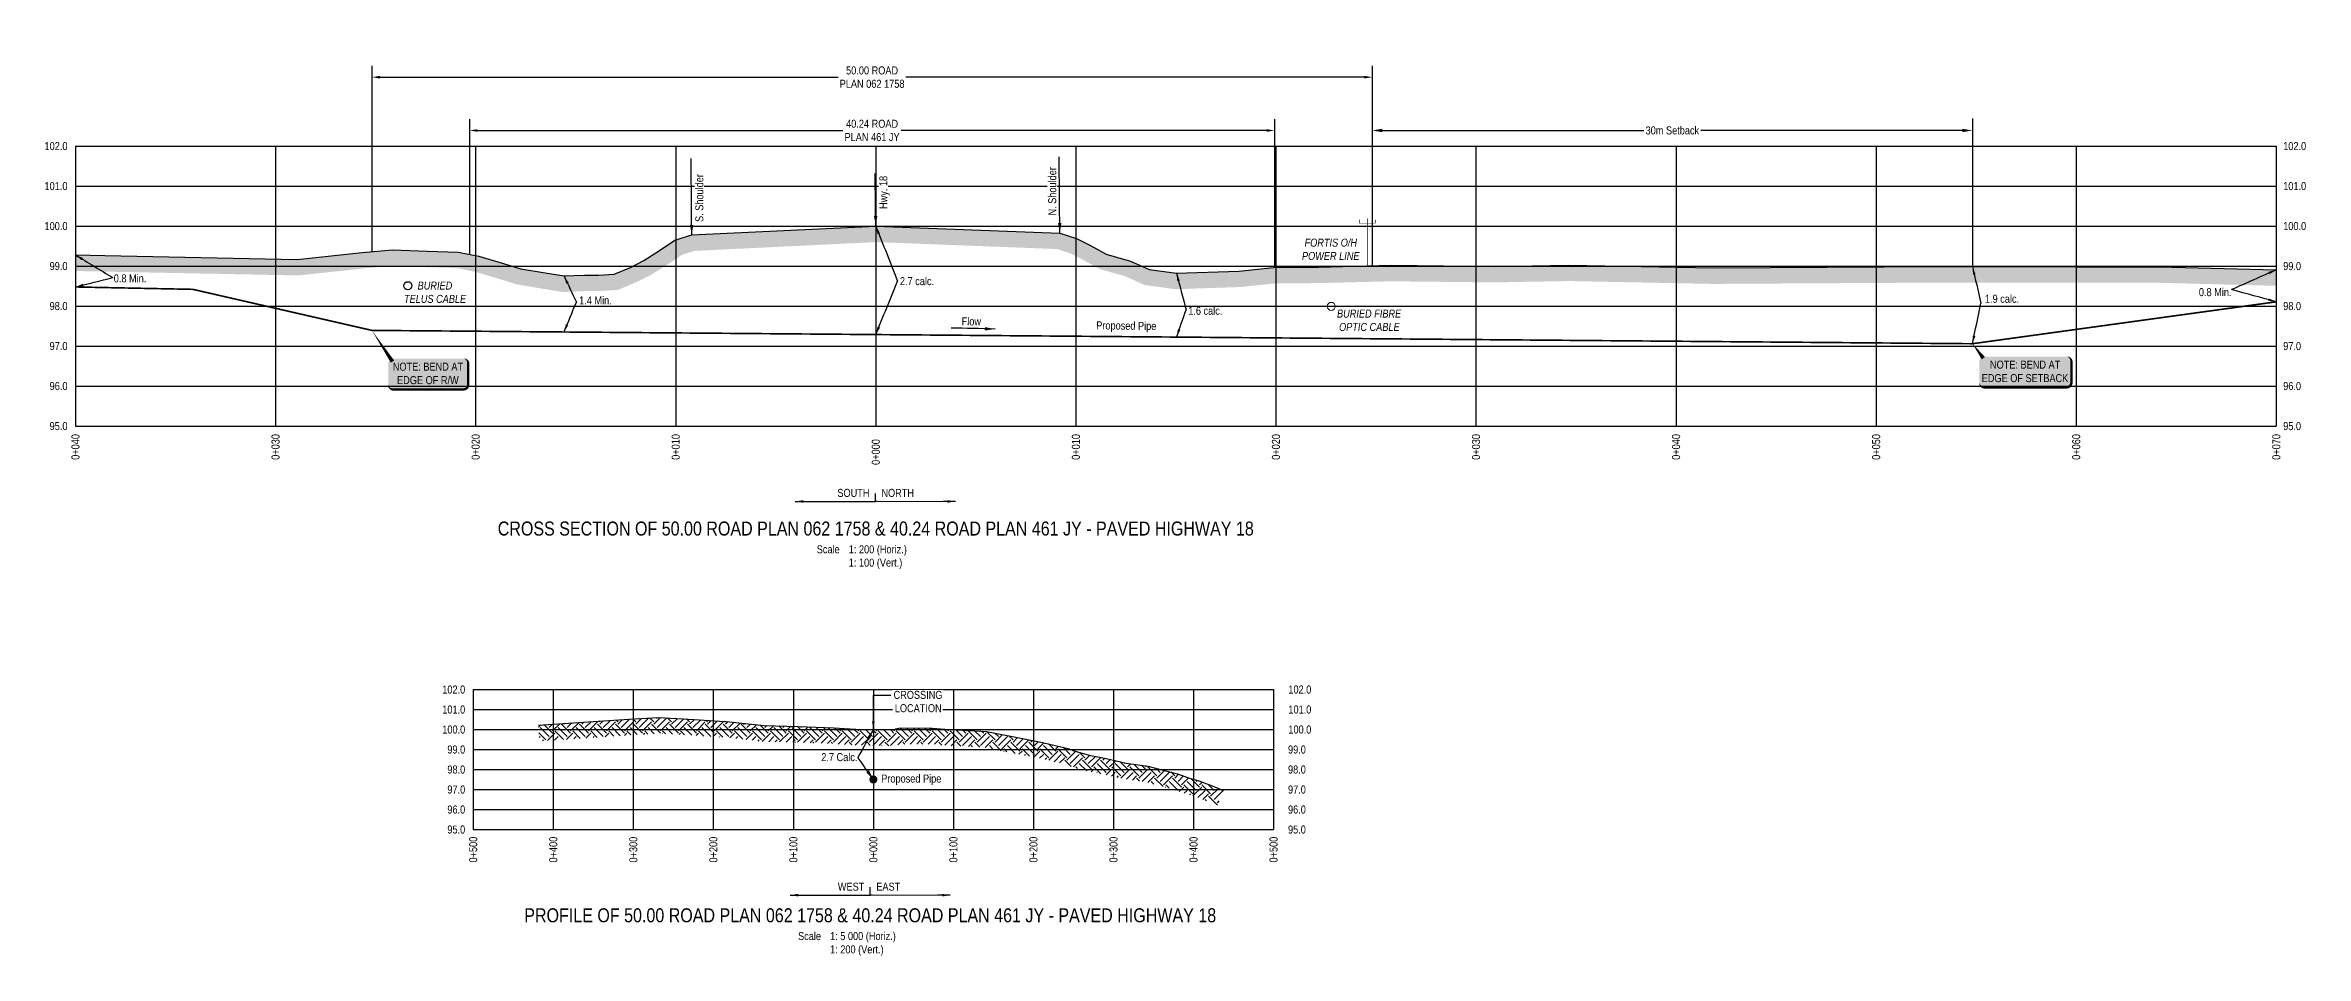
# Model space of a CAD drawing. Extents: x 57693 to 70573, y 5994359 to 6008381.
# Drawn here: x 67750 to 70573, y 5994980 to 5996117 of the extents above; entities that cross this region are included whole.
import ezdxf
from ezdxf.enums import TextEntityAlignment as Align

# ---------------------------------------------------------------- set-up
doc = ezdxf.new("R2010")
doc.units = 0
doc.header["$LTSCALE"] = 5
doc.header["$PDSIZE"] = -3
doc.linetypes.add('COOP2', pattern=[10, 5, -1, 0, -1, 0, -1, 0, -1, 0, -1])
doc.linetypes.add('foc-TOPO', pattern=[1, 0.2, -0.8])
doc.layers.get('Defpoints').update_dxf_attribs({"color": 9})
doc.layers.add('AS-FIBRE-OPTIC', color=7, linetype='foc-FIBREOP', lineweight=9, true_color=0xff9c38)
for name, color, linetype in [('AS-POWER-T', 104, 'Continuous'), ('AS-TELEPHONE', 224, 'foc-TEL'), ('AS-TELEPHONE-T', 224, 'Continuous'), ('CG-NOTES', 7, 'Continuous'), ('DETAIL-T', 7, 'Continuous'), ('L-BD', 7, 'Continuous'), ('L-DETAIL-T', 3, 'Continuous'), ('L-L1', 1, 'Continuous'), ('L-MON', 1, 'Continuous'), ('L-TITLEDB', 4, 'Continuous'), ('P-APEX RECON-URBAN', 30, 'COOP2'), ('P-CROSSINGS-GRID', 8, 'Continuous'), ('P-CROSSINGS-GROUND', 48, 'foc-TOPO'), ('P-CROSSINGS-LINE', 3, 'Continuous'), ('S-T7', 7, 'Continuous')]:
    doc.layers.add(name, color=color, linetype=linetype)
doc.styles.add('1.8', font='ARIALN.TTF', dxfattribs={"height": 2})
doc.styles.add('140', font='ARIALN.TTF', dxfattribs={"height": 15})
doc.styles.add('80', font='ARIALN.TTF', dxfattribs={"height": 10})
doc.styles.add('80CG', font='ARIALN.TTF', dxfattribs={"height": 10})
doc.styles.add('80L', font='ARIALN.TTF', dxfattribs={"height": 10})
doc.styles.add('foc-LtypeFont', font='ARIALN.TTF', dxfattribs={"height": 7.35})
doc.linetypes.add('foc-FIBREOP', pattern='A,10,-1,["FO",foc-LtypeFont,S=0.2,R=0,X=-0.5,Y=-0.75],-2.75', length=13.75)
doc.linetypes.add('foc-TEL', pattern='A,2,-1,["T",foc-LtypeFont,S=0.2,R=0,X=-0.425,Y=-0.75],-1.24,8', length=12.24)
doc.dimstyles.new('COMPASS', dxfattribs={"dimscale": 5, "dimtxt": 10, "dimasz": 2.5, "dimexe": 0.2, "dimexo": 0.0625, "dimgap": 0.5, "dimtad": 0, "dimtih": 1, "dimtoh": 1, "dimzin": 0, "dimdsep": 46, "dimtxsty": '80', "dimcen": 0.1, "dimse1": 1, "dimse2": 1, "dimclrd": 256, "dimclrt": 256, "dimaunit": 1, "dimadec": 4, "dimazin": 0, "dimtfac": 0.06, "dimtofl": 0, "dimtmove": 0, "dimatfit": 1, "dimfxl": 0.2, "dimtolj": 1, "dimtzin": 0, "dimlwd": -1, "dimarcsym": 0})
doc.dimstyles.new('Compass 5 000', dxfattribs={"dimscale": 5, "dimtxt": 9, "dimasz": 2, "dimexe": 0.2, "dimexo": 0.0625, "dimgap": 0.5, "dimtad": 0, "dimtih": 1, "dimtoh": 1, "dimzin": 0, "dimdsep": 46, "dimtxsty": '80CG', "dimcen": 0.1, "dimse1": 1, "dimse2": 1, "dimclrd": 256, "dimclrt": 256, "dimaunit": 1, "dimadec": 4, "dimazin": 0, "dimtfac": 0.06, "dimtofl": 0, "dimtmove": 0, "dimatfit": 1, "dimfxl": 0.2, "dimtolj": 1, "dimtzin": 0, "dimlwd": -1, "dimarcsym": 0})

# ---------------------------------------------------------------- blocks, each defined once
blk = doc.blocks.new('*D2397')
at = {"layer": 'Defpoints', "color": 0, "transparency": 16777216}
for p in [(69407.2, 5995998.5), (70156.6, 5996010.9), (70156.6, 5995998.5)]:
    blk.add_point(p, dxfattribs=at)
at = {"layer": 'L-L1', "transparency": 16777216}
for p, q in [((69419.7, 5996010.9), (69746.2, 5996010.9)), ((70144.1, 5996010.9), (69817.6, 5996010.9))]:
    blk.add_line(p, q, dxfattribs=at)
for points in [[(69419.7, 5996013), (69419.7, 5996008.8), (69407.2, 5996010.9)], [(70144.1, 5996013), (70144.1, 5996008.8), (70156.6, 5996010.9)]]:
    blk.add_solid(points, dxfattribs=at)
at = {"layer": 'L-L1', "transparency": 16777216, "insert": (69781.9, 5996010.9), "char_height": 10, "attachment_point": 5, "style": '80'}
blk.add_mtext('\\A1;30m Setback', dxfattribs=at)
blk = doc.blocks.new('PLIA')
at = {"color": 255, "const_width": 1}
blk.add_lwpolyline([(-0.5, 0, 1), (0.5, 0, 1)], format="xyb", close=True, dxfattribs=at)
blk = doc.blocks.new('PLIAA')
blk.add_blockref('PLIA', (0, 0))
blk = doc.blocks.new('PLIB')
at = {"color": 1}
blk.add_circle((0, 0), 0.8, dxfattribs=at)
blk = doc.blocks.new('PLIBB')
blk.add_blockref('PLIB', (0, 0))
blk = doc.blocks.new('PLICC')
for name in ['PLIAA', 'PLIBB']:
    blk.add_blockref(name, (0, 0))
blk = doc.blocks.new('SYM_I_PL')
blk.add_blockref('PLICC', (0, 0))
blk = doc.blocks.new('*D2398')
at = {"layer": 'Defpoints', "color": 0, "transparency": 16777216}
for p in [(69407.2, 5996077.5), (68158.1, 5995981.4), (69407.2, 5995981.4)]:
    blk.add_point(p, dxfattribs=at)
at = {"layer": 'L-TITLEDB', "transparency": 16777216}
for p, q in [((68168.1, 5996077.5), (68740.4, 5996077.5)), ((69397.2, 5996077.5), (68824.9, 5996077.5))]:
    blk.add_line(p, q, dxfattribs=at)
for points in [[(68168.1, 5996079.1), (68168.1, 5996075.8), (68158.1, 5996077.5)], [(69397.2, 5996079.1), (69397.2, 5996075.8), (69407.2, 5996077.5)]]:
    blk.add_solid(points, dxfattribs=at)
at = {"layer": 'L-TITLEDB', "transparency": 16777216, "insert": (68782.7, 5996077.5), "char_height": 10, "attachment_point": 5, "style": '80CG'}
blk.add_mtext('\\A1;50.00 ROAD\\PPLAN 062 1758', dxfattribs=at)
blk = doc.blocks.new('*D2399')
at = {"layer": 'Defpoints', "color": 0, "transparency": 16777216}
for p in [(68280, 5996005.2), (69285.3, 5996010.9), (69285.3, 5996005.2)]:
    blk.add_point(p, dxfattribs=at)
at = {"layer": 'L-TITLEDB', "transparency": 16777216}
for p, q in [((68290, 5996010.9), (68746.3, 5996010.9)), ((69275.3, 5996010.9), (68819.1, 5996010.9))]:
    blk.add_line(p, q, dxfattribs=at)
for points in [[(68290, 5996012.5), (68290, 5996009.2), (68280, 5996010.9)], [(69275.3, 5996012.5), (69275.3, 5996009.2), (69285.3, 5996010.9)]]:
    blk.add_solid(points, dxfattribs=at)
at = {"layer": 'L-TITLEDB', "transparency": 16777216, "insert": (68782.7, 5996010.9), "char_height": 10, "attachment_point": 5, "style": '80CG'}
blk.add_mtext('\\A1;40.24 ROAD\\PPLAN 461 JY', dxfattribs=at)
blk = doc.blocks.new('blk_yellowhatch_redborder')
h = blk.add_hatch(color=50)
edge = h.paths.add_edge_path()
edge.add_line((-44, -20), (44, -20))
edge.add_arc((44, -14), 6, 270, 360)
edge.add_line((50, -14), (50, 12.5))
edge.add_arc((44, 12.5), 6, 0, 90)
edge.add_line((44, 18.5), (-44, 18.5))
edge.add_arc((-44, 12.5), 6, 90, 180)
edge.add_line((-50, 12.5), (-50, -14))
edge.add_arc((-44, -14), 6, 180, 270)
at = {"color": 240, "flags": 128}
blk.add_lwpolyline([(-44, -20, 3, 3, 0), (44, -20, 3, 3, 0.414214), (50, -14, 3, 3, 0), (50, 12.5, 3, 0, 0.414214), (44, 18.5, 0, 0, 0), (-44, 18.5, 0, 0, 0.414214), (-50, 12.5, 0, 0, 0), (-50, -14, 0, 3, 0.414214)], format="xyseb", close=True, dxfattribs=at)
at = {"color": 240, "style": '80'}
blk.add_attdef('ENTER_TEXT_001', (-26.8, -4.9), '', height=10, dxfattribs=at)
blk = doc.blocks.new('*U2402')
h = blk.add_hatch(color=50)
edge = h.paths.add_edge_path()
edge.add_line((-51.5, -20), (51.5, -20))
edge.add_arc((51.5, -14), 6, 270, 360)
edge.add_line((57.5, -14), (57.5, 12.5))
edge.add_arc((51.5, 12.5), 6, 0, 90)
edge.add_line((51.5, 18.5), (-51.5, 18.5))
edge.add_arc((-51.5, 12.5), 6, 90, 180)
edge.add_line((-57.5, 12.5), (-57.5, -14))
edge.add_arc((-51.5, -14), 6, 180, 270)
at = {"color": 240, "flags": 128}
blk.add_lwpolyline([(-51.5, -20, 3, 3, 0), (51.5, -20, 3, 3, 0.414214), (57.5, -14, 3, 3, 0), (57.5, 12.5, 3, 0, 0.414214), (51.5, 18.5, 0, 0, 0), (-51.5, 18.5, 0, 0, 0.414214), (-57.5, 12.5, 0, 0, 0), (-57.5, -14, 0, 3, 0.414214)], format="xyseb", close=True, dxfattribs=at)
at = {"color": 240, "style": '80'}
blk.add_attdef('ENTER_TEXT_001', (-26.8, -4.9), '', height=10, dxfattribs=at)

msp = doc.modelspace()

# ---------------------------------------------------------------- hatches: boundary and pattern name
at = {"layer": 'P-CROSSINGS-GROUND'}
h = msp.add_hatch(dxfattribs=at)
h.set_pattern_fill('EARTH', color=256, scale=2.498131, angle=45)
h.set_pattern_definition([(45, (48.844, 4484.493), (2e-15, 22.433856137), [15.8631318, -15.8631318]), (45, (44.638, 4488.7), (2e-15, 22.433856137), [15.8631318, -15.8631318]), (45, (40.432, 4492.906), (2e-15, 22.433856137), [15.8631318, -15.8631318]), (135, (40.432, 4495.71), (-22.433856137, 2e-15), [15.8631318, -15.8631318]), (135, (44.638, 4499.917), (-22.433856137, 2e-15), [15.8631318, -15.8631318]), (135, (48.844, 4504.123), (-22.433856137, 2e-15), [15.8631318, -15.8631318])])
h.paths.add_polyline_path([(67788.04, 5995855.396), (67824.788, 5995854.599), (68065.044, 5995849.849), (68145.868, 5995858.449), (68183.774, 5995861.649), (68227.245, 5995860.099), (68265.766, 5995859.049), (68291.861, 5995853.799), (68319.49, 5995845.699), (68344.262, 5995837.999), (68374.557, 5995832.999), (68398.062, 5995829.149), (68423.728, 5995830.249), (68441.272, 5995830.249), (68460.684, 5995831.549), (68480.884, 5995839.949), (68497.733, 5995848.549), (68517.451, 5995860.899), (68536.535, 5995873.799), (68557.525, 5995880.349), (68787.292, 5995891.491), (69017.06, 5995882.649), (69038.096, 5995875.799), (69054.4, 5995867.599), (69074.944, 5995856.299), (69105.455, 5995847.749), (69128.776, 5995837.199), (69162.767, 5995832.649), (69240.599, 5995835.299), (69284.281, 5995839.799), (69340.11, 5995840.249), (69431.009, 5995842.499), (69560.53, 5995841.099), (69652.589, 5995842.799), (69833.079, 5995839.249), (70117.46, 5995840.899), (70286.171, 5995840.713), (70389.929, 5995840.599), (70535.984, 5995836.872), (70535.984, 5995816.88), (70389.664, 5995820.614), (70286.149, 5995820.728), (70117.507, 5995820.913), (69832.941, 5995819.262), (69652.577, 5995822.81), (69560.606, 5995821.112), (69431.149, 5995822.511), (69340.438, 5995820.266), (69285.388, 5995819.822), (69241.965, 5995815.348), (69161.774, 5995812.618), (69123.214, 5995817.78), (69098.601, 5995828.914), (69067.331, 5995837.677), (69045.091, 5995849.91), (69030.469, 5995857.264), (69013.514, 5995862.785), (68787.392, 5995871.487), (68561.042, 5995860.511), (68545.293, 5995855.596), (68528.355, 5995844.146), (68507.599, 5995831.146), (68489.276, 5995821.794), (68465.311, 5995811.829), (68441.94, 5995810.264), (68424.156, 5995810.264), (68396.863, 5995809.094), (68371.314, 5995813.278), (68339.647, 5995818.505), (68313.712, 5995826.566), (68287.07, 5995834.377), (68263.506, 5995839.118), (68226.617, 5995840.123), (68184.26, 5995841.633), (68147.766, 5995838.553), (68065.907, 5995829.843), (67824.373, 5995834.618), (67788.04, 5995835.407)])
h = msp.add_hatch(dxfattribs=at)
h.set_pattern_fill('EARTH', color=256, scale=2.498131, angle=45)
h.set_pattern_definition([(45, (-488.16, 5039.906), (2e-15, 22.433856137), [15.8631318, -15.8631318]), (45, (-492.366, 5044.113), (2e-15, 22.433856137), [15.8631318, -15.8631318]), (45, (-496.573, 5048.319), (2e-15, 22.433856137), [15.8631318, -15.8631318]), (135, (-496.573, 5051.123), (-22.433856137, 2e-15), [15.8631318, -15.8631318]), (135, (-492.366, 5055.33), (-22.433856137, 2e-15), [15.8631318, -15.8631318]), (135, (-488.16, 5059.536), (-22.433856137, 2e-15), [15.8631318, -15.8631318])])
h.paths.add_polyline_path([(69221.58, 5995186.468), (69213.965, 5995167.991), (69200.193, 5995173.666), (69184.07, 5995179.463), (69171.431, 5995183.489), (69159.265, 5995187.758), (69122.943, 5995197.462), (69112.085, 5995198.943), (69096.366, 5995201.108), (69074.562, 5995205.972), (69063.091, 5995208.445), (69050.93, 5995210.843), (69034.506, 5995215.265), (69021.389, 5995219.873), (68991.465, 5995226.805), (68958.392, 5995233.414), (68923.193, 5995240.327), (68903.107, 5995241.557), (68877.663, 5995242.545), (68856.759, 5995244.536), (68854.474, 5995244.483), (68819.997, 5995244.577), (68808.877, 5995242.075), (68787.446, 5995242.638), (68761.445, 5995243.121), (68733.583, 5995245.007), (68689.678, 5995246.518), (68645.971, 5995247.689), (68603.108, 5995252.555), (68559.489, 5995255.344), (68516.299, 5995257.777), (68480.726, 5995255.797), (68436.245, 5995252.679), (68367.349, 5995248.176), (68366.045, 5995268.118), (68434.894, 5995272.618), (68479.472, 5995275.743), (68516.306, 5995277.793), (68560.689, 5995275.293), (68604.874, 5995272.468), (68647.368, 5995267.643), (68690.29, 5995266.493), (68734.602, 5995264.968), (68762.306, 5995263.093), (68787.894, 5995262.618), (68806.916, 5995262.118), (68817.803, 5995264.568), (68854.268, 5995264.468), (68857.475, 5995264.543), (68878.999, 5995262.493), (68904.106, 5995261.518), (68925.741, 5995260.193), (68962.275, 5995253.018), (68995.679, 5995246.343), (69026.973, 5995239.093), (69040.424, 5995234.368), (69055.466, 5995230.318), (69067.13, 5995228.018), (69078.843, 5995225.493), (69099.911, 5995220.793), (69114.799, 5995218.743), (69126.889, 5995217.093), (69165.161, 5995206.868), (69177.774, 5995202.443), (69190.485, 5995198.393), (69207.385, 5995192.318)])

# ---------------------------------------------------------------- linework, layer by layer
at = {"color": 240, "flags": 128}
for points in [[(68158.125, 5995761.2, 0, 4.996, 0), (68183.877, 5995722.229, 0, 0, 0)], [(70156.63, 5995744.546, 0, 4.996, 0), (70170.161, 5995726.522, 0, 0, 0)]]:
    msp.add_lwpolyline(points, format="xyseb", dxfattribs=at)
at = {"layer": 'AS-FIBRE-OPTIC'}
msp.add_circle((69356.004, 5995791.24), 4.996, dxfattribs=at)
at = {"layer": 'AS-POWER-T', "const_width": 0.5, "flags": 128}
for points in [[(69391.078, 5995895.073), (69391.078, 5995899.685)], [(69391.078, 5995895.073), (69411.063, 5995895.073)], [(69401.07, 5995841.757), (69401.07, 5995901.335)], [(69411.063, 5995895.073), (69411.063, 5995899.685)]]:
    msp.add_lwpolyline(points, dxfattribs=at)
at = {"layer": 'AS-TELEPHONE'}
msp.add_circle((68202.967, 5995817.037), 4.996, dxfattribs=at)
at = {"layer": 'L-L1'}
msp.add_line((70156.63, 5996025.811), (70156.63, 5995840.855), dxfattribs=at)
at = {"layer": 'L-TITLEDB'}
for p, q in [((68158.125, 5996091.553), (68158.125, 5995859.483)), ((69407.191, 5996091.553), (69407.191, 5995841.909)), ((68280.034, 5996024.978), (68280.034, 5995856.178)), ((69285.282, 5996024.978), (69285.282, 5995839.807))]:
    msp.add_line(p, q, dxfattribs=at)
at = {"layer": 'P-APEX RECON-URBAN', "const_width": 1.999, "flags": 128}
msp.add_lwpolyline([(70535.984, 5995796.902), (70156.63, 5995744.546), (68158.125, 5995761.2), (67934.588, 5995812.458), (67788.04, 5995815.426)], dxfattribs=at)
at = {"layer": 'P-CROSSINGS-GRID'}
for p, q in [((67788.04, 5995991.416), (70535.984, 5995991.416)), ((67788.04, 5995991.416), (67788.04, 5995641.678)), ((68037.853, 5995991.416), (68037.853, 5995641.678)), ((68287.666, 5995991.416), (68287.666, 5995641.678)), ((68537.479, 5995991.416), (68537.479, 5995641.678)), ((68787.292, 5995991.416), (68787.292, 5995641.678)), ((69037.105, 5995991.416), (69037.105, 5995641.678)), ((69286.918, 5995991.416), (69286.918, 5995641.678)), ((69536.732, 5995991.416), (69536.732, 5995641.678)), ((69786.545, 5995991.416), (69786.545, 5995641.678)), ((70036.358, 5995991.416), (70036.358, 5995641.678)), ((70286.171, 5995991.416), (70286.171, 5995641.678)), ((70535.984, 5995991.416), (70535.984, 5995641.678)), ((67788.04, 5995941.454), (70535.984, 5995941.454)), ((67788.04, 5995891.491), (70535.984, 5995891.491)), ((67788.04, 5995841.528), (70535.984, 5995841.528)), ((67788.04, 5995791.566), (70535.984, 5995791.566)), ((67788.04, 5995741.603), (70535.984, 5995741.603)), ((67788.04, 5995691.641), (70535.984, 5995691.641)), ((67788.04, 5995641.678), (70535.984, 5995641.678)), ((68284.676, 5995312.648), (69283.928, 5995312.648)), ((68284.676, 5995312.648), (68284.676, 5995137.778)), ((68284.676, 5995287.666), (69283.928, 5995287.666)), ((68384.601, 5995312.648), (68384.601, 5995137.778)), ((68484.526, 5995312.648), (68484.526, 5995137.778)), ((68584.452, 5995312.648), (68584.452, 5995137.778)), ((68684.377, 5995312.648), (68684.377, 5995137.778)), ((68784.302, 5995312.648), (68784.302, 5995137.778)), ((68884.227, 5995312.648), (68884.227, 5995137.778)), ((68984.153, 5995312.648), (68984.153, 5995137.778)), ((69084.078, 5995312.648), (69084.078, 5995137.778)), ((69184.003, 5995312.648), (69184.003, 5995137.778)), ((69283.928, 5995312.648), (69283.928, 5995137.778)), ((68284.676, 5995262.685), (69283.928, 5995262.685)), ((68284.676, 5995237.704), (69283.928, 5995237.704)), ((68284.676, 5995212.722), (69283.928, 5995212.722)), ((68284.676, 5995162.76), (69283.928, 5995162.76)), ((68284.676, 5995137.778), (69283.928, 5995137.778))]:
    msp.add_line(p, q, dxfattribs=at)

# ---------------------------------------------------------------- block references
ref = msp.add_blockref('blk_yellowhatch_redborder', (68228.492, 5995707.476), dxfattribs=dict(xscale=0.999252397, yscale=0.999252397, zscale=0.999252397))
ref.add_attrib('ENTER_TEXT_001', 'NOTE: BEND AT', (68184.289, 5995710.892), dxfattribs={"color": 240, "height": 9.99252, "style": '80'})
ref.add_attrib('ENTER_TEXT_002', 'EDGE OF R/W', (68189.612, 5995694.06), dxfattribs={"color": 240, "height": 9.99252, "style": '80'})
ref = msp.add_blockref('*U2402', (70222.663, 5995710.016), dxfattribs=dict(xscale=0.999252397, yscale=0.999252397, zscale=0.999252397))
ref.add_attrib('ENTER_TEXT_001', 'NOTE: BEND AT', (70178.46, 5995713.432), dxfattribs={"color": 240, "height": 9.99252, "style": '80'})
ref.add_attrib('ENTER_TEXT_002', 'EDGE OF SETBACK', (70168.151, 5995696.601), dxfattribs={"color": 240, "height": 9.99252, "style": '80'})

# ---------------------------------------------------------------- texts
at = {"color": 3, "char_height": 9.9925, "width": 78.37268, "attachment_point": 3, "style": '80', "bg_fill": 2}
for s, insert in [('SOUTH', (68779.399, 5995563.226)), ('WEST', (68772.997, 5995071.423))]:
    msp.add_mtext(s, dxfattribs=dict(at, insert=insert))
at = {"insert": (68719.258, 5995233.189), "char_height": 9.9925, "width": 53.21992, "attachment_point": 1, "style": '80'}
msp.add_mtext('2.7 Calc.', dxfattribs=at)
at = {"layer": 'AS-FIBRE-OPTIC', "insert": (69361.704, 5995787.148), "char_height": 9.99252, "attachment_point": 1, "style": '1.8'}
msp.add_mtext_dynamic_manual_height_columns('\\pi1.5201;{\\fArial Narrow|b0|i1|c0|p34;BURIED FIBRE\\P\\pi4.0114;OPTIC CABLE}', width=83.17809, gutter_width=50, heights=[0], dxfattribs=at)
at = {"layer": 'AS-POWER-T', "insert": (69313.754, 5995875.803), "char_height": 9.99252, "attachment_point": 1, "style": '1.8'}
msp.add_mtext_dynamic_manual_height_columns('\\pi8.9259;{\\fArial Narrow|b0|i1|c0|p34;FORTIS O/H\\P\\pi5.6746;POWER LINE}', width=83.17809, gutter_width=50, heights=[0], dxfattribs=at)
at = {"layer": 'AS-TELEPHONE-T', "insert": (68195.014, 5995822.168), "char_height": 9.99252, "attachment_point": 1, "style": '1.8'}
msp.add_mtext_dynamic_manual_height_columns('\\pi20.258;{\\fArial Narrow|b0|i1|c0|p34;BURIED\\P\\pi3.2446;TELUS CABLE}', width=83.17809, gutter_width=50, heights=[0], dxfattribs=at)
at = {"layer": 'DETAIL-T', "char_height": 9.99252, "attachment_point": 1, "style": '80L'}
for s, insert in [('Scale^I1: 200 (Horiz.)\\P^I1: 100 (Vert.)', (68713.615, 5995492.761)), ('Scale^I1: 5 000 (Horiz.)\\P^I1: 200 (Vert.)', (68690.294, 5995009.68))]:
    msp.add_mtext_dynamic_manual_height_columns(s, width=217.1051, gutter_width=45, heights=[0], dxfattribs=dict(at, insert=insert))
at = {"layer": 'L-BD', "style": '80'}
for s, p in [('0.8 Min.', (67835.838, 5995818.143)), ('2.7 calc.', (68817.466, 5995814.725)), ('1.4 Min.', (68416.955, 5995790.645)), ('1.9 calc.', (70172.182, 5995792.716)), ('0.8 Min.', (70439.313, 5995800.985)), ('1.6 calc.', (69177.421, 5995777.712))]:
    msp.add_text(s, height=9.9925, dxfattribs=at).set_placement(p, align=Align.BOTTOM_LEFT)
for s, height, p in [('Flow', 9.9925, (68894.417, 5995764.587)), ('Proposed Pipe', 9.99252, (69062.472, 5995759.467))]:
    msp.add_text(s, height=height, rotation=359.345989, dxfattribs=at).set_placement(p, align=Align.BOTTOM_LEFT)
at = {"layer": 'L-DETAIL-T', "style": '140'}
for s, p in [('CROSS SECTION OF 50.00 ROAD PLAN 062 1758 & 40.24 ROAD PLAN 461 JY - PAVED HIGHWAY 18', (68787.292, 5995522.44)), ('PROFILE OF 50.00 ROAD PLAN 062 1758 & 40.24 ROAD PLAN 461 JY - PAVED HIGHWAY 18', (68780.359, 5995039.359))]:
    msp.add_text(s, height=17.48692, rotation=0, dxfattribs=at).set_placement(p, align=Align.TOP_CENTER)
at = {"layer": 'S-T7', "style": '80'}
for s, p in [('102.0', (67778.047, 5995991.416)), ('101.0', (67778.047, 5995941.454)), ('100.0', (67778.047, 5995891.491)), ('99.0', (67778.047, 5995841.528)), ('98.0', (67778.047, 5995791.566)), ('97.0', (67778.047, 5995741.603)), ('96.0', (67778.047, 5995691.641)), ('95.0', (67778.047, 5995641.678)), ('102.0', (68274.683, 5995312.648)), ('102.0', (69331.122, 5995312.648)), ('101.0', (68274.683, 5995287.666)), ('101.0', (69331.122, 5995287.666)), ('100.0', (68274.683, 5995262.685)), ('100.0', (69331.122, 5995262.685)), ('99.0', (68274.683, 5995237.704)), ('99.0', (69324.299, 5995237.704)), ('98.0', (68274.683, 5995212.722)), ('98.0', (69324.299, 5995212.722)), ('97.0', (68274.683, 5995187.741)), ('97.0', (69324.299, 5995187.741)), ('96.0', (68274.683, 5995162.76)), ('96.0', (69324.299, 5995162.76)), ('95.0', (68274.683, 5995137.778)), ('95.0', (69324.299, 5995137.778))]:
    msp.add_text(s, height=9.9925, dxfattribs=at).set_placement(p, align=Align.MIDDLE_RIGHT)
for s, p in [('102.0', (70544.599, 5995991.416)), ('101.0', (70544.599, 5995941.454)), ('100.0', (70544.599, 5995891.491)), ('99.0', (70544.599, 5995841.528)), ('98.0', (70544.599, 5995791.566)), ('97.0', (70544.599, 5995741.603)), ('96.0', (70544.599, 5995691.641)), ('95.0', (70544.599, 5995641.678))]:
    msp.add_text(s, height=9.9925, dxfattribs=at).set_placement(p, align=Align.MIDDLE_LEFT)
for s, p in [('0+040', (67788.04, 5995631.685)), ('0+030', (68037.853, 5995631.685)), ('0+020', (68287.666, 5995631.685)), ('0+010', (68537.479, 5995631.685)), ('0+000  ', (68787.292, 5995631.685)), ('0+010', (69037.105, 5995631.685)), ('0+020', (69286.918, 5995631.685)), ('0+030', (69536.732, 5995631.685)), ('0+040', (69786.545, 5995631.685)), ('0+050', (70036.358, 5995631.685)), ('0+060', (70286.171, 5995631.685)), ('0+070', (70535.984, 5995631.685)), ('0+500', (68284.676, 5995128.739)), ('0+400', (68384.601, 5995128.739)), ('0+300', (68484.526, 5995128.739)), ('0+200', (68584.452, 5995128.739)), ('0+100', (68684.377, 5995128.739)), ('0+000', (68784.302, 5995128.739)), ('0+100', (68884.227, 5995128.739)), ('0+200', (68984.153, 5995128.739)), ('0+300', (69084.078, 5995128.739)), ('0+400', (69184.003, 5995128.739)), ('0+500', (69283.928, 5995128.739))]:
    msp.add_text(s, height=9.9925, rotation=90, dxfattribs=at).set_placement(p, align=Align.MIDDLE_RIGHT)

# ---------------------------------------------------------------- dimensions: what is measured, and where the dimension line sits
at = {"layer": 'L-L1'}
dim = msp.add_linear_dim(base=(70156.63, 5996010.877), p1=(69407.191, 5995998.515), p2=(70156.63, 5995998.515), angle=0, text='30m Setback', dimstyle='COMPASS', dxfattribs=at)
dim.commit()
dim.dimension.update_dxf_attribs({"geometry": '*D2397', "text_midpoint": (69781.91, 5996010.877), "dimtype": 161})
at = {"layer": 'L-TITLEDB'}
dim = msp.add_linear_dim(base=(69407.191, 5996077.452), p1=(68158.125, 5995981.424), p2=(69407.191, 5995981.424), angle=0, text='50.00 ROAD\\PPLAN 062 1758', dimstyle='Compass 5 000', dxfattribs=at)
dim.commit()
dim.dimension.update_dxf_attribs({"geometry": '*D2398', "text_midpoint": (68782.658, 5996077.452), "dimtype": 161})

# ---------------------------------------------------------------- leaders
at = {"path_type": 1}
for points, dimstyle in [([(69017.06, 5995882.649), (69016.258, 5995978.148)], 'COMPASS'), ([(68784.302, 5995262.685), (68784.302, 5995305.492)], 'Compass 5 000'), ([(68784.302, 5995262.685), (68764.984, 5995227.757)], 'COMPASS'), ([(68784.302, 5995200.232), (68764.984, 5995227.757)], 'COMPASS')]:
    msp.add_leader(points, dimstyle=dimstyle, override={"dimgap": 0.5, "dimtad": 0}, dxfattribs=at)
at = {"layer": 'L-BD', "path_type": 1}
for points, dimstyle in [([(68787.292, 5995891.491), (68814.605, 5995822.619)], 'Compass 5 000'), ([(67788.04, 5995855.396), (67834.584, 5995827.135)], 'Compass 5 000'), ([(67788.04, 5995815.426), (67834.584, 5995827.135)], 'Compass 5 000'), ([(68398.062, 5995829.149), (68413.525, 5995796.397)], 'Compass 5 000'), ([(68787.292, 5995755.957), (68814.605, 5995822.619)], 'Compass 5 000'), ([(69162.767, 5995832.649), (69174.784, 5995786.852)], 'Compass 5 000'), ([(70156.63, 5995840.855), (70167.205, 5995795.095)], 'Compass 5 000'), ([(70535.984, 5995836.872), (70480.189, 5995812.103)], 'Compass 5 000'), ([(68398.062, 5995759.201), (68413.525, 5995796.397)], 'Compass 5 000'), ([(70156.63, 5995744.546), (70167.205, 5995795.095)], 'Compass 5 000'), ([(70535.984, 5995796.902), (70480.189, 5995812.103)], 'Compass 5 000'), ([(68936.344, 5995762.92), (68881.319, 5995764.058)], 'COMPASS'), ([(69162.767, 5995752.828), (69174.784, 5995786.852)], 'Compass 5 000')]:
    msp.add_leader(points, dimstyle=dimstyle, override={"dimgap": 0.5, "dimtad": 0}, dxfattribs=at)

# ---------------------------------------------------------------- next in the draw order: linework, layer by layer
at = {"layer": 'CG-NOTES'}
for p, q in [((68786.761, 5995547.557), (68786.761, 5995557.55)), ((68780.359, 5995055.754), (68780.359, 5995065.746))]:
    msp.add_line(p, q, dxfattribs=at)

# ---------------------------------------------------------------- next in the draw order: texts
at = {"insert": (68794.106, 5995206.397), "char_height": 9.99252, "width": 74.69623, "attachment_point": 1, "style": '80', "bg_fill": 3, "box_fill_scale": 1.1, "bg_fill_color": 256, "bg_fill_transparency": 0}
msp.add_mtext('Proposed Pipe', dxfattribs=at)
at = {"layer": 'L-BD', "attachment_point": 1, "rotation": 90, "style": '80', "bg_fill": 3, "box_fill_scale": 1.1, "bg_fill_color": 256, "bg_fill_transparency": 0}
for s, insert, char_height, width in [('N. Shoulder', (69002.624, 5995904.656), 9.99252, 61.13684), ('S. Shoulder', (68562, 5995896.601), 9.99252, 60.07552), ('Hwy. 18', (68791.768, 5995912.83), 9.9925, 40.92886)]:
    msp.add_mtext(s, dxfattribs=dict(at, insert=insert, char_height=char_height, width=width))

# ---------------------------------------------------------------- next in the draw order: leaders
at = {"layer": 'CG-NOTES', "path_type": 1}
for points in [[(68686.836, 5995547.557), (68786.761, 5995547.557)], [(68886.686, 5995547.557), (68786.761, 5995547.557)], [(68680.434, 5995055.754), (68780.359, 5995055.754)], [(68880.284, 5995055.754), (68780.359, 5995055.754)]]:
    msp.add_leader(points, dimstyle='Compass 5 000', override={"dimgap": 0.5, "dimtad": 0}, dxfattribs=at)

# ---------------------------------------------------------------- next in the draw order: linework, layer by layer
at = {"layer": 'P-CROSSINGS-GRID'}
msp.add_line((68284.676, 5995187.741), (69283.928, 5995187.741), dxfattribs=at)
at = {"layer": 'P-CROSSINGS-LINE'}
for points in [[(67788.04, 5995855.396), (67824.788, 5995854.599), (68065.044, 5995849.849), (68145.868, 5995858.449), (68183.774, 5995861.649), (68227.245, 5995860.099), (68265.766, 5995859.049), (68291.861, 5995853.799), (68319.49, 5995845.699), (68344.262, 5995837.999), (68374.557, 5995832.999), (68398.062, 5995829.149), (68423.728, 5995830.249), (68441.272, 5995830.249), (68460.684, 5995831.549), (68480.884, 5995839.949), (68497.733, 5995848.549), (68517.451, 5995860.899), (68536.535, 5995873.799), (68557.525, 5995880.349), (68787.292, 5995891.491), (69017.06, 5995882.649), (69038.096, 5995875.799), (69054.4, 5995867.599), (69074.944, 5995856.299), (69105.455, 5995847.749), (69128.776, 5995837.199), (69162.767, 5995832.649), (69240.599, 5995835.299), (69284.281, 5995839.799), (69340.11, 5995840.249), (69431.009, 5995842.499), (69560.53, 5995841.099), (69652.589, 5995842.799), (69833.079, 5995839.249), (70117.46, 5995840.899), (70286.171, 5995840.713), (70389.929, 5995840.599), (70535.984, 5995836.872)], [(68366.045, 5995268.118), (68434.894, 5995272.618), (68479.472, 5995275.743), (68516.306, 5995277.793), (68560.689, 5995275.293), (68604.874, 5995272.468), (68647.368, 5995267.643), (68690.29, 5995266.493), (68734.602, 5995264.968), (68762.306, 5995263.093), (68787.894, 5995262.618), (68806.916, 5995262.118), (68817.803, 5995264.568), (68854.268, 5995264.468), (68857.475, 5995264.543), (68878.999, 5995262.493), (68904.106, 5995261.518), (68925.741, 5995260.193), (68962.275, 5995253.018), (68995.679, 5995246.343), (69026.973, 5995239.093), (69040.424, 5995234.368), (69055.466, 5995230.318), (69067.13, 5995228.018), (69078.843, 5995225.493), (69099.911, 5995220.793), (69114.799, 5995218.743), (69126.889, 5995217.093), (69165.161, 5995206.868), (69177.774, 5995202.443), (69190.485, 5995198.393), (69207.385, 5995192.318), (69221.58, 5995186.468)]]:
    msp.add_lwpolyline(points, dxfattribs=at)

# ---------------------------------------------------------------- next in the draw order: block references
at = {"layer": 'L-MON', "xscale": 4.996261984999994, "yscale": 4.996261984999994, "zscale": 4.996261984999994}
msp.add_blockref('SYM_I_PL', (68784.302, 5995200.232), dxfattribs=at)

# ---------------------------------------------------------------- next in the draw order: texts
at = {"color": 3, "char_height": 9.9925, "width": 71.74277, "attachment_point": 1, "style": '80', "bg_fill": 2}
for s, insert in [('NORTH', (68794.345, 5995563.226)), ('EAST', (68787.943, 5995071.423))]:
    msp.add_mtext(s, dxfattribs=dict(at, insert=insert))

# ---------------------------------------------------------------- next in the draw order: dimensions: what is measured, and where the dimension line sits
at = {"layer": 'L-TITLEDB'}
dim = msp.add_linear_dim(base=(69285.282, 5996010.877), p1=(68280.034, 5996005.172), p2=(69285.282, 5996005.172), angle=0, text='40.24 ROAD\\PPLAN 461 JY', dimstyle='Compass 5 000', dxfattribs=at)
dim.commit()
dim.dimension.update_dxf_attribs({"geometry": '*D2399', "text_midpoint": (68782.658, 5996010.877), "dimtype": 161})

# ---------------------------------------------------------------- next in the draw order: leaders
at = {"path_type": 1}
for points in [[(68557.525, 5995880.349), (68556.723, 5995975.848)], [(68787.292, 5995891.491), (68786.49, 5995956.954)]]:
    msp.add_leader(points, dimstyle='COMPASS', override={"dimgap": 0.5, "dimtad": 0}, dxfattribs=at)

# ---------------------------------------------------------------- next in the draw order: texts
at = {"insert": (68809.222, 5995310.942), "char_height": 9.99252, "width": 60.45722, "attachment_point": 1, "style": '80', "bg_fill": 3, "box_fill_scale": 1.1, "bg_fill_color": 256, "bg_fill_transparency": 0}
msp.add_mtext('\\pi0.32261;CROSSING \\P\\pi1.8563;LOCATION', dxfattribs=at)

# ---------------------------------------------------------------- next in the draw order: linework, layer by layer
at = {"flags": 128}
msp.add_lwpolyline([(68784.302, 5995305.492), (68806.122, 5995305.492)], dxfattribs=at)

doc.saveas('drawing.dxf')
